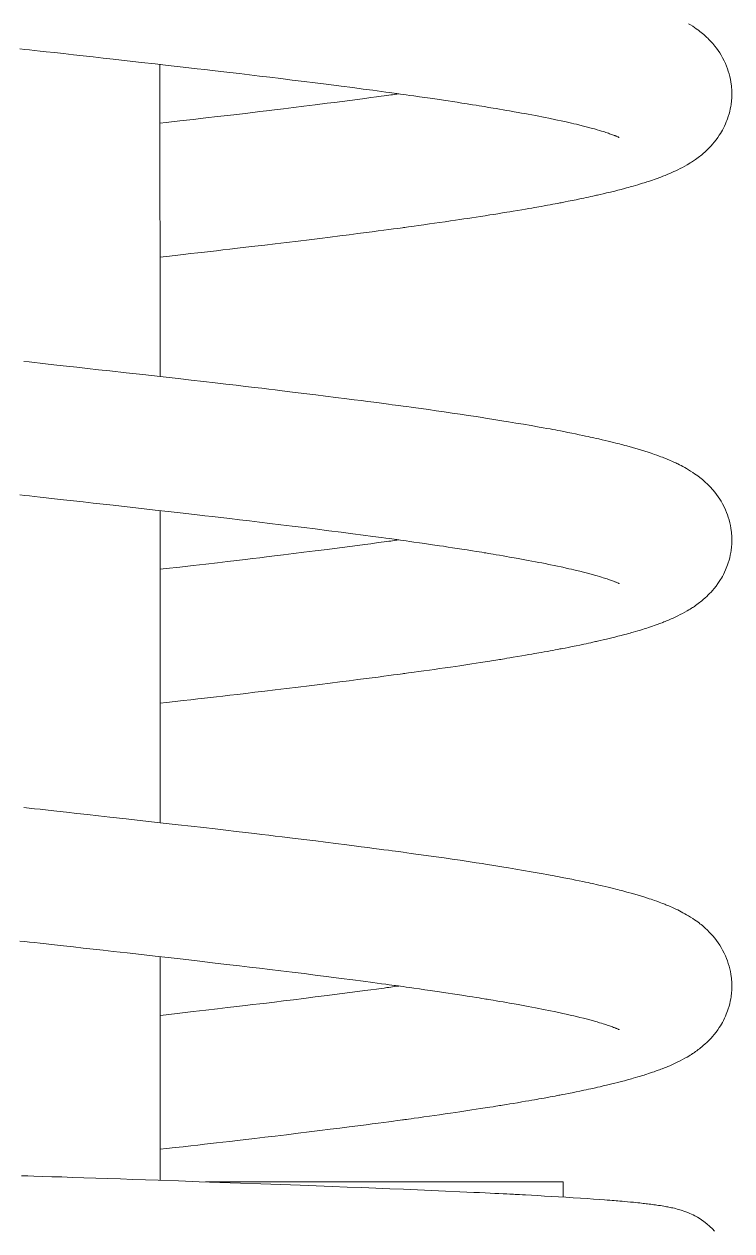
# Model space of a CAD drawing. Extents: x 83.6 to 158.5, y 132.1 to 157.1.
# Drawn here: x 133.045 to 134.139, y 133.632 to 135.497 of the extents above; entities that cross this region are included whole.
import ezdxf

# ---------------------------------------------------------------- set-up
doc = ezdxf.new("R2010")
doc.units = 0
doc.header["$LTSCALE"] = 0.5
doc.header["$MEASUREMENT"] = 0
doc.layers.add('AM_5', color=3, linetype='CONTINUOUS', lineweight=15)

msp = doc.modelspace()

# ---------------------------------------------------------------- linework, layer by layer
at = {"layer": 'AM_5', "color": 0, "ltscale": 0.75}
for q in [(133.32492, 133.70788), (133.87757, 133.68441)]:
    msp.add_line((133.87757, 133.70788), q, dxfattribs=at)
at = {"layer": 'AM_5', "color": 0, "ltscale": 0.75, "flags": 128}
for points in [[(134.07158, 135.49794), (134.07482, 135.49595), (134.07808, 135.49385), (134.08102, 135.49187), (134.08359, 135.49006), (134.08573, 135.4885), (134.08677, 135.48772), (134.08781, 135.48693), (134.08919, 135.48586), (134.09091, 135.48449), (134.09296, 135.48281), (134.09503, 135.48104), (134.0968, 135.47948), (134.09842, 135.478), (134.09976, 135.47674), (134.10126, 135.47529), (134.10307, 135.47349), (134.10516, 135.47133), (134.10901, 135.46706), (134.11217, 135.46325), (134.11481, 135.45983), (134.11734, 135.45631), (134.11979, 135.45265), (134.12191, 135.44921), (134.12427, 135.44508), (134.12661, 135.44055), (134.12863, 135.43621), (134.13036, 135.4321), (134.13182, 135.4282), (134.13307, 135.42452), (134.1343, 135.4204), (134.13541, 135.41609), (134.13635, 135.41179), (134.13705, 135.4079), (134.13758, 135.40432), (134.13789, 135.40166), (134.13813, 135.39915), (134.13834, 135.39628), (134.13849, 135.39278), (134.13854, 135.3887), (134.13843, 135.3846), (134.1383, 135.38208), (134.13814, 135.37996), (134.13798, 135.37819), (134.13783, 135.37678), (134.13765, 135.37528), (134.13734, 135.37298), (134.13685, 135.36994), (134.13612, 135.36613), (134.1352, 135.36204), (134.13422, 135.35836), (134.133, 135.35429), (134.13186, 135.35094), (134.13091, 135.34836), (134.12998, 135.346), (134.12878, 135.34315), (134.12724, 135.33977), (134.12548, 135.33624), (134.12384, 135.33317), (134.12238, 135.3306), (134.12095, 135.32823), (134.11913, 135.32537), (134.11684, 135.32199), (134.11406, 135.3182), (134.11125, 135.31464), (134.10867, 135.31158), (134.10634, 135.30898), (134.1041, 135.30659), (134.10198, 135.30444), (134.0998, 135.30233), (134.09724, 135.29995), (134.0944, 135.29744), (134.09198, 135.29541), (134.09013, 135.29391), (134.08856, 135.29267), (134.08663, 135.2912), (134.0844, 135.28955), (134.08233, 135.28807), (134.08054, 135.28683), (134.07905, 135.28583), (134.07784, 135.28502), (134.07608, 135.28388), (134.07413, 135.28265), (134.07195, 135.28131), (134.06941, 135.2798), (134.06593, 135.27781), (134.06238, 135.27587), (134.05882, 135.27401), (134.05528, 135.27224), (134.05195, 135.27063), (134.04906, 135.26928), (134.04686, 135.26829), (134.04479, 135.26737), (134.04245, 135.26635), (134.0396, 135.26515), (134.03753, 135.2643), (134.03546, 135.26346), (134.03364, 135.26273), (134.03208, 135.26212), (134.0308, 135.26162), (134.02887, 135.26089), (134.02676, 135.2601), (134.0244, 135.25923), (134.02169, 135.25825), (134.01845, 135.25711), (134.01574, 135.25618), (134.01273, 135.25516), (134.00979, 135.25419), (134.00719, 135.25335), (134.00494, 135.25263), (134.00291, 135.25198), (134.00068, 135.25129), (133.99724, 135.25023), (133.99335, 135.24907), (133.98945, 135.24792), (133.98599, 135.24693), (133.98356, 135.24623), (133.98135, 135.24562), (133.97884, 135.24492), (133.9759, 135.24411), (133.9725, 135.2432), (133.96755, 135.24189), (133.96252, 135.24059), (133.95745, 135.2393), (133.95094, 135.23769), (133.94505, 135.23627), (133.9398, 135.23503), (133.93517, 135.23396), (133.93114, 135.23304), (133.9294, 135.23264), (133.9278, 135.23228), (133.92591, 135.23186), (133.92352, 135.23133), (133.9206, 135.23068), (133.91716, 135.22994), (133.91355, 135.22916), (133.90993, 135.22839), (133.90381, 135.2271), (133.8977, 135.22584), (133.8916, 135.22461), (133.88576, 135.22344), (133.88075, 135.22246), (133.87662, 135.22166), (133.87461, 135.22127), (133.8729, 135.22094), (133.87097, 135.22058), (133.8685, 135.22011), (133.86547, 135.21954), (133.86188, 135.21887), (133.85771, 135.2181), (133.85348, 135.21732), (133.84839, 135.2164), (133.84396, 135.2156), (133.84021, 135.21493), (133.83708, 135.21438), (133.8336, 135.21376), (133.82942, 135.21303), (133.82484, 135.21223), (133.8196, 135.21133), (133.81371, 135.21032), (133.80714, 135.20921), (133.80048, 135.20809), (133.7954, 135.20725), (133.79095, 135.20652), (133.78714, 135.20589), (133.78397, 135.20538), (133.78146, 135.20497), (133.77958, 135.20466), (133.77704, 135.20425), (133.77368, 135.20371), (133.76948, 135.20305), (133.76444, 135.20225), (133.75736, 135.20113), (133.75013, 135.20001), (133.74322, 135.19894), (133.73664, 135.19793), (133.73041, 135.19699), (133.72452, 135.1961), (133.71793, 135.19512), (133.71118, 135.19412), (133.70371, 135.19302), (133.69552, 135.19183), (133.68658, 135.19055), (133.67903, 135.18947), (133.671, 135.18834), (133.66249, 135.18714), (133.65439, 135.18602), (133.64739, 135.18506), (133.64283, 135.18443), (133.63892, 135.1839), (133.63566, 135.18346), (133.63305, 135.18311), (133.6311, 135.18285), (133.62936, 135.18261), (133.6258, 135.18213), (133.62126, 135.18152), (133.61572, 135.18078), (133.60864, 135.17984), (133.60051, 135.17877), (133.59186, 135.17763), (133.58279, 135.17644), (133.57326, 135.1752), (133.56046, 135.17355), (133.54692, 135.17181), (133.53262, 135.16999), (133.51754, 135.16809), (133.50169, 135.16611), (133.48504, 135.16404), (133.46811, 135.16196), (133.45001, 135.15976), (133.43286, 135.1577), (133.41667, 135.15576), (133.40148, 135.15396), (133.38731, 135.1523), (133.37441, 135.15079), (133.36252, 135.14941), (133.35167, 135.14816), (133.34185, 135.14703), (133.33282, 135.14599), (133.32348, 135.14492), (133.31336, 135.14376), (133.30245, 135.14251), (133.29074, 135.14118), (133.27823, 135.13975), (133.26491, 135.13824), (133.25475, 135.13709)], [(133.96447, 135.32191), (133.96447, 135.3219), (133.96413, 135.32209), (133.96378, 135.32226), (133.96329, 135.3225), (133.96261, 135.32282), (133.96169, 135.32323), (133.96057, 135.32373), (133.95981, 135.32405), (133.95901, 135.32438), (133.95824, 135.32469), (133.95752, 135.32498), (133.95675, 135.32528), (133.95575, 135.32566), (133.95425, 135.32622), (133.95266, 135.3268), (133.95113, 135.32735), (133.94966, 135.32787), (133.94767, 135.32855), (133.94566, 135.32922), (133.94359, 135.3299), (133.94158, 135.33055), (133.93977, 135.33112), (133.93717, 135.33192), (133.93405, 135.33286), (133.93038, 135.33393), (133.92606, 135.33517), (133.921, 135.33656), (133.91536, 135.33807), (133.90943, 135.3396), (133.90363, 135.34105), (133.89823, 135.34237), (133.89421, 135.34332), (133.89049, 135.34419), (133.88673, 135.34506), (133.88237, 135.34604), (133.87736, 135.34716), (133.86658, 135.34948), (133.85567, 135.35174), (133.84998, 135.35289), (133.84479, 135.35392), (133.84008, 135.35484), (133.83511, 135.3558), (133.82961, 135.35684), (133.82391, 135.35791), (133.8187, 135.35887), (133.81364, 135.3598), (133.80834, 135.36076), (133.80218, 135.36186), (133.79511, 135.36311), (133.79022, 135.36396), (133.78495, 135.36488), (133.77937, 135.36584), (133.77422, 135.36671), (133.76975, 135.36746), (133.76597, 135.36809), (133.7629, 135.36861), (133.76055, 135.369), (133.75841, 135.36935), (133.75564, 135.3698), (133.75217, 135.37037), (133.74801, 135.37105), (133.74313, 135.37184), (133.73772, 135.3727), (133.72927, 135.37404), (133.7213, 135.37529), (133.71384, 135.37644), (133.70692, 135.3775), (133.70024, 135.37852), (133.69285, 135.37963), (133.68647, 135.38058), (133.67958, 135.38159), (133.67217, 135.38268), (133.66422, 135.38383), (133.65574, 135.38504), (133.64688, 135.3863), (133.64079, 135.38716), (133.63538, 135.38791), (133.63064, 135.38857), (133.6266, 135.38913), (133.62325, 135.38959), (133.6206, 135.38995), (133.61866, 135.39022), (133.61685, 135.39046), (133.61329, 135.39095), (133.60885, 135.39155), (133.60353, 135.39227), (133.5973, 135.39311), (133.58375, 135.39493), (133.56885, 135.3969), (133.55253, 135.39905), (133.53477, 135.40135), (133.51553, 135.40382), (133.49477, 135.40645), (133.47736, 135.40863), (133.45923, 135.41087), (133.4416, 135.41303), (133.42468, 135.41509), (133.40849, 135.41704), (133.39306, 135.41888), (133.37743, 135.42072), (133.36272, 135.42245), (133.34896, 135.42405), (133.33614, 135.42554), (133.32426, 135.42691), (133.31235, 135.42828), (133.29955, 135.42975), (133.28587, 135.43132), (133.26741, 135.43344), (133.24753, 135.4357), (133.22621, 135.43813), (133.20412, 135.44063), (133.18221, 135.4431), (133.16668, 135.44484), (133.15128, 135.44657), (133.13599, 135.44828), (133.12083, 135.44997), (133.10587, 135.45163), (133.09183, 135.45319), (133.07893, 135.45461), (133.06959, 135.45565), (133.06097, 135.4566), (133.0531, 135.45746), (133.04589, 135.45826), (133.03825, 135.4591)], [(133.2547, 135.34414), (133.26422, 135.34523), (133.28529, 135.34764), (133.30617, 135.35003), (133.32564, 135.35228), (133.34369, 135.35437), (133.35903, 135.35615), (133.37325, 135.35781), (133.38635, 135.35936), (133.39836, 135.36078), (133.40929, 135.36209), (133.41914, 135.36327), (133.43188, 135.36481), (133.44583, 135.36651), (133.46098, 135.36837), (133.47729, 135.37039), (133.4947, 135.37257), (133.51318, 135.37491), (133.52454, 135.37636), (133.53623, 135.37787), (133.54824, 135.37942), (133.56022, 135.38099), (133.57106, 135.38242), (133.58072, 135.3837), (133.58922, 135.38483), (133.59659, 135.38582), (133.60116, 135.38643), (133.60517, 135.38698), (133.60863, 135.38744), (133.61154, 135.38784), (133.61396, 135.38817), (133.61689, 135.38857), (133.62073, 135.38909), (133.6238, 135.38951)], [(133.04419, 134.97599), (133.0526, 134.97506), (133.06081, 134.97416), (133.06963, 134.97319), (133.08179, 134.97184), (133.09531, 134.97035), (133.11017, 134.9687), (133.12618, 134.96692), (133.14277, 134.96508), (133.15987, 134.96317), (133.17747, 134.9612), (133.20249, 134.95839), (133.22842, 134.95547), (133.25521, 134.95243), (133.28282, 134.9493), (133.30296, 134.947), (133.322, 134.94482), (133.33991, 134.94277), (133.35669, 134.94084), (133.37239, 134.93902), (133.38702, 134.93731), (133.4006, 134.93571), (133.41211, 134.93435), (133.42275, 134.93308), (133.43272, 134.93189), (133.44347, 134.9306), (133.45528, 134.92917), (133.46815, 134.9276), (133.48144, 134.92597), (133.49564, 134.92422), (133.51074, 134.92234), (133.5267, 134.92033), (133.54348, 134.9182), (133.55487, 134.91675), (133.56576, 134.91534), (133.5758, 134.91404), (133.585, 134.91284), (133.59336, 134.91175), (133.60092, 134.91075), (133.60768, 134.90986), (133.61364, 134.90907), (133.61883, 134.90837), (133.62326, 134.90778), (133.62693, 134.90729), (133.63078, 134.90677), (133.63633, 134.90602), (133.64298, 134.90512), (133.65038, 134.9041), (133.65833, 134.90301), (133.66945, 134.90146), (133.68143, 134.89976), (133.69393, 134.89797), (133.7064, 134.89616), (133.71881, 134.89432), (133.73116, 134.89247), (133.74343, 134.8906), (133.75247, 134.8892), (133.76052, 134.88794), (133.76761, 134.88682), (133.77377, 134.88584), (133.77979, 134.88488), (133.78631, 134.88382), (133.79332, 134.88267), (133.80478, 134.88076), (133.81645, 134.87878), (133.82843, 134.87672), (133.84093, 134.87451), (133.84669, 134.87348), (133.8524, 134.87245), (133.85751, 134.87151), (133.86196, 134.87069), (133.86577, 134.86998), (133.8694, 134.86929), (133.87353, 134.86851), (133.87897, 134.86746), (133.88503, 134.86628), (133.89112, 134.86506), (133.89704, 134.86387), (133.9028, 134.86268), (133.9084, 134.86151), (133.91251, 134.86064), (133.91621, 134.85984), (133.91953, 134.85912), (133.92247, 134.85848), (133.92547, 134.85781), (133.92891, 134.85704), (133.93315, 134.85608), (133.93787, 134.85499), (133.94273, 134.85385), (133.9473, 134.85276), (133.9516, 134.85172), (133.95563, 134.85073), (133.95936, 134.84979), (133.96239, 134.84902), (133.96505, 134.84833), (133.96747, 134.84771), (133.97012, 134.84701), (133.97304, 134.84623), (133.9762, 134.84538), (133.98499, 134.84293), (133.99386, 134.84036), (134.00249, 134.83772), (134.01088, 134.83502), (134.0137, 134.83409), (134.01635, 134.83319), (134.01916, 134.83221), (134.02241, 134.83106), (134.02606, 134.82973), (134.02895, 134.82865), (134.03138, 134.82772), (134.03338, 134.82694), (134.03495, 134.82632), (134.03631, 134.82578), (134.03777, 134.82518), (134.03934, 134.82453), (134.04105, 134.82381), (134.04315, 134.82292), (134.04568, 134.82181), (134.04792, 134.82081), (134.05001, 134.81985), (134.05184, 134.81899), (134.05342, 134.81824), (134.05482, 134.81756), (134.05744, 134.81626), (134.0601, 134.8149), (134.06292, 134.81341), (134.06583, 134.81182), (134.06859, 134.81025), (134.07158, 134.80849), (134.07482, 134.80649), (134.07808, 134.80439), (134.08102, 134.80241), (134.08359, 134.8006), (134.08573, 134.79905), (134.08677, 134.79827), (134.08781, 134.79748), (134.08919, 134.79641), (134.09091, 134.79503), (134.09296, 134.79335), (134.09503, 134.79159), (134.0968, 134.79002), (134.09842, 134.78854), (134.09976, 134.78729), (134.10126, 134.78584), (134.10307, 134.78404), (134.10516, 134.78187), (134.10901, 134.7776), (134.11217, 134.7738), (134.11481, 134.77038), (134.11734, 134.76686), (134.11979, 134.76319), (134.12191, 134.75976), (134.12427, 134.75563), (134.12661, 134.75109), (134.12863, 134.74676), (134.13036, 134.74264), (134.13182, 134.73875), (134.13307, 134.73507), (134.1343, 134.73095), (134.13541, 134.72663), (134.13635, 134.72234), (134.13705, 134.71845), (134.13758, 134.71486), (134.13789, 134.71221), (134.13813, 134.70969), (134.13834, 134.70683), (134.13849, 134.70332), (134.13854, 134.69925), (134.13843, 134.69515), (134.1383, 134.69263), (134.13814, 134.69051), (134.13798, 134.68874), (134.13783, 134.68733), (134.13765, 134.68583), (134.13734, 134.68352), (134.13685, 134.68049), (134.13612, 134.67667), (134.1352, 134.67259), (134.13422, 134.66891), (134.133, 134.66484), (134.13186, 134.66149), (134.13091, 134.6589), (134.12998, 134.65655), (134.12878, 134.65369), (134.12724, 134.65032), (134.12548, 134.64679), (134.12384, 134.64372), (134.12238, 134.64115), (134.12095, 134.63878), (134.11913, 134.63592), (134.11684, 134.63254), (134.11406, 134.62875), (134.11125, 134.62519), (134.10867, 134.62212), (134.10634, 134.61952), (134.1041, 134.61714), (134.10198, 134.61499), (134.0998, 134.61287), (134.09724, 134.61049), (134.0944, 134.60798), (134.09198, 134.60595), (134.09013, 134.60445), (134.08856, 134.60322), (134.08663, 134.60175), (134.0844, 134.60009), (134.08233, 134.59862), (134.08054, 134.59738), (134.07905, 134.59637), (134.07784, 134.59556), (134.07608, 134.59442), (134.07413, 134.59319), (134.07195, 134.59186), (134.06941, 134.59034), (134.06593, 134.58836), (134.06238, 134.58642), (134.05882, 134.58456), (134.05528, 134.58278), (134.05195, 134.58118), (134.04906, 134.57983), (134.04686, 134.57884), (134.04479, 134.57791), (134.04245, 134.5769), (134.0396, 134.5757), (134.03753, 134.57484), (134.03546, 134.574), (134.03364, 134.57328), (134.03208, 134.57267), (134.0308, 134.57217), (134.02887, 134.57144), (134.02676, 134.57064), (134.0244, 134.56977), (134.02169, 134.5688), (134.01845, 134.56766), (134.01574, 134.56672), (134.01273, 134.56571), (134.00979, 134.56474), (134.00719, 134.56389), (134.00494, 134.56317), (134.00291, 134.56253), (134.00068, 134.56183), (133.99724, 134.56078), (133.99335, 134.55961), (133.98945, 134.55847), (133.98599, 134.55747), (133.98356, 134.55678), (133.98135, 134.55616), (133.97884, 134.55546), (133.9759, 134.55466), (133.9725, 134.55374), (133.96755, 134.55243), (133.96252, 134.55113), (133.95745, 134.54985), (133.95094, 134.54824), (133.94505, 134.54682), (133.9398, 134.54558), (133.93517, 134.5445), (133.93114, 134.54358), (133.9294, 134.54319), (133.9278, 134.54283), (133.92591, 134.5424), (133.92352, 134.54187), (133.9206, 134.54123), (133.91716, 134.54048), (133.91355, 134.5397), (133.90993, 134.53893), (133.90381, 134.53765), (133.8977, 134.53639), (133.8916, 134.53515), (133.88576, 134.53399), (133.88075, 134.533), (133.87662, 134.5322), (133.87461, 134.53182), (133.8729, 134.53149), (133.87097, 134.53112), (133.8685, 134.53065), (133.86547, 134.53008), (133.86188, 134.52941), (133.85771, 134.52864), (133.85348, 134.52787), (133.84839, 134.52694), (133.84396, 134.52615), (133.84021, 134.52548), (133.83708, 134.52492), (133.8336, 134.52431), (133.82942, 134.52357), (133.82484, 134.52278), (133.8196, 134.52187), (133.81371, 134.52087), (133.80714, 134.51975), (133.80048, 134.51864), (133.7954, 134.51779), (133.79095, 134.51706), (133.78714, 134.51644), (133.78397, 134.51592), (133.78146, 134.51551), (133.77958, 134.51521), (133.77704, 134.5148), (133.77368, 134.51426), (133.76948, 134.51359), (133.76444, 134.51279), (133.75736, 134.51168), (133.75013, 134.51055), (133.74322, 134.50949), (133.73664, 134.50848), (133.73041, 134.50753), (133.72452, 134.50665), (133.71793, 134.50567), (133.71118, 134.50467), (133.70371, 134.50357), (133.69552, 134.50238), (133.68658, 134.50109), (133.67903, 134.50002), (133.671, 134.49888), (133.66249, 134.49769), (133.65439, 134.49657), (133.64739, 134.4956), (133.64283, 134.49498), (133.63892, 134.49445), (133.63566, 134.49401), (133.63305, 134.49365), (133.6311, 134.49339), (133.62936, 134.49316), (133.6258, 134.49268), (133.62126, 134.49207), (133.61572, 134.49133), (133.60864, 134.49039), (133.60051, 134.48931), (133.59186, 134.48817), (133.58279, 134.48699), (133.57326, 134.48575), (133.56046, 134.48409), (133.54692, 134.48235), (133.53262, 134.48054), (133.51754, 134.47863), (133.50169, 134.47665), (133.48504, 134.47459), (133.46811, 134.47251), (133.45001, 134.47031), (133.43286, 134.46824), (133.41667, 134.46631), (133.40148, 134.46451), (133.38731, 134.46284), (133.37441, 134.46134), (133.36252, 134.45996), (133.35167, 134.4587), (133.34185, 134.45757), (133.33282, 134.45654), (133.32348, 134.45547), (133.31336, 134.45431), (133.30245, 134.45306), (133.29074, 134.45172), (133.27823, 134.4503), (133.26491, 134.44878), (133.25491, 134.44765)], [(133.96447, 134.63245), (133.96447, 134.63245), (133.96413, 134.63263), (133.96378, 134.63281), (133.96329, 134.63304), (133.96261, 134.63336), (133.96169, 134.63378), (133.96057, 134.63427), (133.95981, 134.63459), (133.95901, 134.63492), (133.95824, 134.63524), (133.95752, 134.63552), (133.95675, 134.63582), (133.95575, 134.63621), (133.95425, 134.63677), (133.95266, 134.63735), (133.95113, 134.6379), (133.94966, 134.63841), (133.94767, 134.63909), (133.94566, 134.63977), (133.94359, 134.64044), (133.94158, 134.64109), (133.93977, 134.64166), (133.93717, 134.64246), (133.93405, 134.6434), (133.93038, 134.64448), (133.92606, 134.64571), (133.921, 134.64711), (133.91536, 134.64861), (133.90943, 134.65015), (133.90363, 134.6516), (133.89823, 134.65291), (133.89421, 134.65387), (133.89049, 134.65474), (133.88673, 134.6556), (133.88237, 134.65659), (133.87736, 134.6577), (133.86658, 134.66003), (133.85567, 134.66229), (133.84998, 134.66344), (133.84479, 134.66447), (133.84008, 134.66539), (133.83511, 134.66634), (133.82961, 134.66739), (133.82391, 134.66845), (133.8187, 134.66942), (133.81364, 134.67034), (133.80834, 134.6713), (133.80218, 134.67241), (133.79511, 134.67366), (133.79022, 134.67451), (133.78495, 134.67542), (133.77937, 134.67638), (133.77422, 134.67725), (133.76975, 134.67801), (133.76597, 134.67864), (133.7629, 134.67915), (133.76055, 134.67954), (133.75841, 134.67989), (133.75564, 134.68035), (133.75217, 134.68092), (133.74801, 134.68159), (133.74313, 134.68238), (133.73772, 134.68325), (133.72927, 134.68459), (133.7213, 134.68583), (133.71384, 134.68699), (133.70692, 134.68805), (133.70024, 134.68906), (133.69285, 134.69017), (133.68647, 134.69112), (133.67958, 134.69214), (133.67217, 134.69322), (133.66422, 134.69437), (133.65574, 134.69559), (133.64688, 134.69685), (133.64079, 134.6977), (133.63538, 134.69846), (133.63064, 134.69912), (133.6266, 134.69967), (133.62325, 134.70014), (133.6206, 134.7005), (133.61866, 134.70076), (133.61685, 134.70101), (133.61329, 134.7015), (133.60885, 134.7021), (133.60353, 134.70282), (133.5973, 134.70366), (133.58375, 134.70547), (133.56885, 134.70745), (133.55253, 134.70959), (133.53477, 134.7119), (133.51553, 134.71436), (133.49477, 134.71699), (133.47736, 134.71917), (133.45923, 134.72142), (133.4416, 134.72358), (133.42468, 134.72564), (133.40849, 134.72758), (133.39306, 134.72942), (133.37743, 134.73127), (133.36272, 134.73299), (133.34896, 134.7346), (133.33614, 134.73608), (133.32426, 134.73745), (133.31235, 134.73883), (133.29955, 134.7403), (133.28587, 134.74187), (133.26741, 134.74398), (133.24753, 134.74625), (133.22621, 134.74867), (133.20412, 134.75117), (133.18221, 134.75364), (133.16668, 134.75539), (133.15128, 134.75711), (133.13599, 134.75882), (133.12083, 134.76051), (133.10587, 134.76217), (133.09183, 134.76373), (133.07893, 134.76516), (133.06959, 134.76619), (133.06097, 134.76714), (133.0531, 134.76801), (133.04589, 134.7688), (133.03825, 134.76964)], [(133.25486, 134.65471), (133.26422, 134.65577), (133.28529, 134.65818), (133.30617, 134.66058), (133.32564, 134.66282), (133.34369, 134.66491), (133.35903, 134.66669), (133.37325, 134.66836), (133.38635, 134.6699), (133.39836, 134.67133), (133.40929, 134.67263), (133.41914, 134.67382), (133.43188, 134.67535), (133.44583, 134.67705), (133.46098, 134.67892), (133.47729, 134.68094), (133.4947, 134.68312), (133.51318, 134.68546), (133.52454, 134.68691), (133.53623, 134.68841), (133.54824, 134.68997), (133.56022, 134.69153), (133.57106, 134.69296), (133.58072, 134.69424), (133.58922, 134.69538), (133.59659, 134.69636), (133.60116, 134.69698), (133.60517, 134.69752), (133.60863, 134.69799), (133.61154, 134.69839), (133.61396, 134.69871), (133.61689, 134.69911), (133.62073, 134.69964), (133.6238, 134.70006)], [(133.04419, 134.28653), (133.0526, 134.28561), (133.06081, 134.28471), (133.06963, 134.28373), (133.08179, 134.28239), (133.09531, 134.2809), (133.11017, 134.27925), (133.12618, 134.27747), (133.14277, 134.27562), (133.15987, 134.27371), (133.17747, 134.27174), (133.20249, 134.26893), (133.22842, 134.26601), (133.25521, 134.26298), (133.28282, 134.25984), (133.30296, 134.25755), (133.322, 134.25537), (133.33991, 134.25331), (133.35669, 134.25138), (133.37239, 134.24956), (133.38702, 134.24785), (133.4006, 134.24626), (133.41211, 134.2449), (133.42275, 134.24363), (133.43272, 134.24244), (133.44347, 134.24114), (133.45528, 134.23972), (133.46815, 134.23815), (133.48144, 134.23652), (133.49564, 134.23476), (133.51074, 134.23288), (133.5267, 134.23088), (133.54348, 134.22875), (133.55487, 134.22729), (133.56576, 134.22589), (133.5758, 134.22459), (133.585, 134.22339), (133.59336, 134.22229), (133.60092, 134.2213), (133.60768, 134.2204), (133.61364, 134.21961), (133.61883, 134.21892), (133.62326, 134.21833), (133.62693, 134.21783), (133.63078, 134.21732), (133.63633, 134.21657), (133.64298, 134.21566), (133.65038, 134.21465), (133.65833, 134.21355), (133.66945, 134.212), (133.68143, 134.21031), (133.69393, 134.20852), (133.7064, 134.2067), (133.71881, 134.20487), (133.73116, 134.20302), (133.74343, 134.20115), (133.75247, 134.19975), (133.76052, 134.19849), (133.76761, 134.19737), (133.77377, 134.19639), (133.77979, 134.19542), (133.78631, 134.19436), (133.79332, 134.19321), (133.80478, 134.19131), (133.81645, 134.18933), (133.82843, 134.18726), (133.84093, 134.18506), (133.84669, 134.18403), (133.8524, 134.18299), (133.85751, 134.18206), (133.86196, 134.18124), (133.86577, 134.18052), (133.8694, 134.17984), (133.87353, 134.17905), (133.87897, 134.178), (133.88503, 134.17682), (133.89112, 134.17561), (133.89704, 134.17441), (133.9028, 134.17323), (133.9084, 134.17206), (133.91251, 134.17118), (133.91621, 134.17039), (133.91953, 134.16967), (133.92247, 134.16902), (133.92547, 134.16836), (133.92891, 134.16759), (133.93315, 134.16663), (133.93787, 134.16554), (133.94273, 134.1644), (133.9473, 134.16331), (133.9516, 134.16226), (133.95563, 134.16127), (133.95936, 134.16034), (133.96239, 134.15956), (133.96505, 134.15888), (133.96747, 134.15825), (133.97012, 134.15756), (133.97304, 134.15678), (133.9762, 134.15592), (133.98499, 134.15348), (133.99386, 134.1509), (134.00249, 134.14826), (134.01088, 134.14557), (134.0137, 134.14463), (134.01635, 134.14373), (134.01916, 134.14276), (134.02241, 134.14161), (134.02606, 134.14028), (134.02895, 134.1392), (134.03138, 134.13827), (134.03338, 134.13749), (134.03495, 134.13686), (134.03631, 134.13632), (134.03777, 134.13573), (134.03934, 134.13508), (134.04105, 134.13436), (134.04315, 134.13346), (134.04568, 134.13236), (134.04792, 134.13135), (134.05001, 134.1304), (134.05184, 134.12954), (134.05342, 134.12878), (134.05482, 134.12811), (134.05744, 134.12681), (134.0601, 134.12545), (134.06292, 134.12396), (134.06583, 134.12236), (134.06859, 134.1208), (134.07158, 134.11903), (134.07482, 134.11704), (134.07808, 134.11494), (134.08102, 134.11296), (134.08359, 134.11115), (134.08573, 134.10959), (134.08677, 134.10881), (134.08781, 134.10802), (134.08919, 134.10695), (134.09091, 134.10558), (134.09296, 134.1039), (134.09503, 134.10213), (134.0968, 134.10057), (134.09842, 134.09909), (134.09976, 134.09783), (134.10126, 134.09639), (134.10307, 134.09458), (134.10516, 134.09242), (134.10901, 134.08815), (134.11217, 134.08434), (134.11481, 134.08092), (134.11734, 134.0774), (134.11979, 134.07374), (134.12191, 134.0703), (134.12427, 134.06618), (134.12661, 134.06164), (134.12863, 134.0573), (134.13036, 134.05319), (134.13182, 134.04929), (134.13307, 134.04561), (134.1343, 134.0415), (134.13541, 134.03718), (134.13635, 134.03288), (134.13705, 134.02899), (134.13758, 134.02541), (134.13789, 134.02276), (134.13813, 134.02024), (134.13834, 134.01737), (134.13849, 134.01387), (134.13854, 134.00979), (134.13843, 134.0057), (134.1383, 134.00317), (134.13814, 134.00105), (134.13798, 133.99928), (134.13783, 133.99787), (134.13765, 133.99637), (134.13734, 133.99407), (134.13685, 133.99104), (134.13612, 133.98722), (134.1352, 133.98313), (134.13422, 133.97945), (134.133, 133.97538), (134.13186, 133.97203), (134.13091, 133.96945), (134.12998, 133.96709), (134.12878, 133.96424), (134.12724, 133.96086), (134.12548, 133.95733), (134.12384, 133.95427), (134.12238, 133.95169), (134.12095, 133.94932), (134.11913, 133.94646), (134.11684, 133.94308), (134.11406, 133.93929), (134.11125, 133.93573), (134.10867, 133.93267), (134.10634, 133.93007), (134.1041, 133.92769), (134.10198, 133.92553), (134.0998, 133.92342), (134.09724, 133.92104), (134.0944, 133.91853), (134.09198, 133.9165), (134.09013, 133.915), (134.08856, 133.91376), (134.08663, 133.91229), (134.0844, 133.91064), (134.08233, 133.90916), (134.08054, 133.90792), (134.07905, 133.90692), (134.07784, 133.90611), (134.07608, 133.90497), (134.07413, 133.90374), (134.07195, 133.9024), (134.06941, 133.90089), (134.06593, 133.8989), (134.06238, 133.89696), (134.05882, 133.8951), (134.05528, 133.89333), (134.05195, 133.89172), (134.04906, 133.89038), (134.04686, 133.88938), (134.04479, 133.88846), (134.04245, 133.88745), (134.0396, 133.88624), (134.03753, 133.88539), (134.03546, 133.88455), (134.03364, 133.88382), (134.03208, 133.88321), (134.0308, 133.88272), (134.02887, 133.88198), (134.02676, 133.88119), (134.0244, 133.88032), (134.02169, 133.87934), (134.01845, 133.8782), (134.01574, 133.87727), (134.01273, 133.87625), (134.00979, 133.87528), (134.00719, 133.87444), (134.00494, 133.87372), (134.00291, 133.87307), (134.00068, 133.87238), (133.99724, 133.87132), (133.99335, 133.87016), (133.98945, 133.86901), (133.98599, 133.86802), (133.98356, 133.86732), (133.98135, 133.86671), (133.97884, 133.86601), (133.9759, 133.8652), (133.9725, 133.86429), (133.96755, 133.86298), (133.96252, 133.86168), (133.95745, 133.86039), (133.95094, 133.85878), (133.94505, 133.85736), (133.9398, 133.85612), (133.93517, 133.85505), (133.93114, 133.85413), (133.9294, 133.85373), (133.9278, 133.85337), (133.92591, 133.85295), (133.92352, 133.85242), (133.9206, 133.85178), (133.91716, 133.85103), (133.91355, 133.85025), (133.90993, 133.84948), (133.90381, 133.84819), (133.8977, 133.84693), (133.8916, 133.8457), (133.88576, 133.84453), (133.88075, 133.84355), (133.87662, 133.84275), (133.87461, 133.84236), (133.8729, 133.84204), (133.87097, 133.84167), (133.8685, 133.8412), (133.86547, 133.84063), (133.86188, 133.83996), (133.85771, 133.83919), (133.85348, 133.83841), (133.84839, 133.83749), (133.84396, 133.83669), (133.84021, 133.83602), (133.83708, 133.83547), (133.8336, 133.83485), (133.82942, 133.83412), (133.82484, 133.83332), (133.8196, 133.83242), (133.81371, 133.83141), (133.80714, 133.8303), (133.80048, 133.82918), (133.7954, 133.82834), (133.79095, 133.82761), (133.78714, 133.82698), (133.78397, 133.82647), (133.78146, 133.82606), (133.77958, 133.82576), (133.77704, 133.82535), (133.77368, 133.82481), (133.76948, 133.82414), (133.76444, 133.82334), (133.75736, 133.82222), (133.75013, 133.8211), (133.74322, 133.82003), (133.73664, 133.81903), (133.73041, 133.81808), (133.72452, 133.81719), (133.71793, 133.81621), (133.71118, 133.81521), (133.70371, 133.81411), (133.69552, 133.81292), (133.68658, 133.81164), (133.67903, 133.81056), (133.671, 133.80943), (133.66249, 133.80824), (133.65439, 133.80711), (133.64739, 133.80615), (133.64283, 133.80553), (133.63892, 133.80499), (133.63566, 133.80455), (133.63305, 133.8042), (133.6311, 133.80394), (133.62936, 133.8037), (133.6258, 133.80322), (133.62126, 133.80262), (133.61572, 133.80187), (133.60864, 133.80093), (133.60051, 133.79986), (133.59186, 133.79872), (133.58279, 133.79753), (133.57326, 133.79629), (133.56046, 133.79464), (133.54692, 133.7929), (133.53262, 133.79108), (133.51754, 133.78918), (133.50169, 133.7872), (133.48504, 133.78513), (133.46811, 133.78306), (133.45001, 133.78086), (133.43286, 133.77879), (133.41667, 133.77685), (133.40148, 133.77506), (133.38731, 133.77339), (133.37441, 133.77188), (133.36252, 133.7705), (133.35167, 133.76925), (133.34185, 133.76812), (133.33282, 133.76708), (133.32348, 133.76601), (133.31336, 133.76485), (133.30245, 133.76361), (133.29074, 133.76227), (133.27823, 133.76084), (133.26491, 133.75933), (133.25508, 133.75821)], [(133.96447, 133.943), (133.96447, 133.94299), (133.96413, 133.94318), (133.96378, 133.94335), (133.96329, 133.94359), (133.96261, 133.94391), (133.96169, 133.94433), (133.96057, 133.94482), (133.95981, 133.94514), (133.95901, 133.94547), (133.95824, 133.94578), (133.95752, 133.94607), (133.95675, 133.94637), (133.95575, 133.94675), (133.95425, 133.94731), (133.95266, 133.9479), (133.95113, 133.94844), (133.94966, 133.94896), (133.94767, 133.94964), (133.94566, 133.95031), (133.94359, 133.95099), (133.94158, 133.95164), (133.93977, 133.95221), (133.93717, 133.95301), (133.93405, 133.95395), (133.93038, 133.95503), (133.92606, 133.95626), (133.921, 133.95765), (133.91536, 133.95916), (133.90943, 133.96069), (133.90363, 133.96214), (133.89823, 133.96346), (133.89421, 133.96441), (133.89049, 133.96528), (133.88673, 133.96615), (133.88237, 133.96714), (133.87736, 133.96825), (133.86658, 133.97057), (133.85567, 133.97283), (133.84998, 133.97398), (133.84479, 133.97501), (133.84008, 133.97593), (133.83511, 133.97689), (133.82961, 133.97793), (133.82391, 133.979), (133.8187, 133.97996), (133.81364, 133.98089), (133.80834, 133.98185), (133.80218, 133.98295), (133.79511, 133.9842), (133.79022, 133.98506), (133.78495, 133.98597), (133.77937, 133.98693), (133.77422, 133.9878), (133.76975, 133.98855), (133.76597, 133.98919), (133.7629, 133.9897), (133.76055, 133.99009), (133.75841, 133.99044), (133.75564, 133.9909), (133.75217, 133.99146), (133.74801, 133.99214), (133.74313, 133.99293), (133.73772, 133.99379), (133.72927, 133.99513), (133.7213, 133.99638), (133.71384, 133.99753), (133.70692, 133.99859), (133.70024, 133.99961), (133.69285, 134.00072), (133.68647, 134.00167), (133.67958, 134.00269), (133.67217, 134.00377), (133.66422, 134.00492), (133.65574, 134.00614), (133.64688, 134.00739), (133.64079, 134.00825), (133.63538, 134.009), (133.63064, 134.00966), (133.6266, 134.01022), (133.62325, 134.01068), (133.6206, 134.01104), (133.61866, 134.01131), (133.61685, 134.01156), (133.61329, 134.01204), (133.60885, 134.01264), (133.60353, 134.01336), (133.5973, 134.0142), (133.58375, 134.01602), (133.56885, 134.018), (133.55253, 134.02014), (133.53477, 134.02244), (133.51553, 134.02491), (133.49477, 134.02754), (133.47736, 134.02972), (133.45923, 134.03196), (133.4416, 134.03413), (133.42468, 134.03618), (133.40849, 134.03813), (133.39306, 134.03997), (133.37743, 134.04182), (133.36272, 134.04354), (133.34896, 134.04514), (133.33614, 134.04663), (133.32426, 134.048), (133.31235, 134.04937), (133.29955, 134.05084), (133.28587, 134.05241), (133.26741, 134.05453), (133.24753, 134.05679), (133.22621, 134.05922), (133.20412, 134.06172), (133.18221, 134.06419), (133.16668, 134.06593), (133.15128, 134.06766), (133.13599, 134.06937), (133.12083, 134.07106), (133.10587, 134.07272), (133.09183, 134.07428), (133.07893, 134.07571), (133.06959, 134.07674), (133.06097, 134.07769), (133.0531, 134.07855), (133.04589, 134.07935), (133.03825, 134.08019)], [(133.25503, 133.96527), (133.26422, 133.96632), (133.28529, 133.96873), (133.30617, 133.97113), (133.32564, 133.97337), (133.34369, 133.97546), (133.35903, 133.97724), (133.37325, 133.9789), (133.38635, 133.98045), (133.39836, 133.98187), (133.40929, 133.98318), (133.41914, 133.98436), (133.43188, 133.9859), (133.44583, 133.9876), (133.46098, 133.98946), (133.47729, 133.99148), (133.4947, 133.99366), (133.51318, 133.996), (133.52454, 133.99745), (133.53623, 133.99896), (133.54824, 134.00051), (133.56022, 134.00208), (133.57106, 134.00351), (133.58072, 134.00479), (133.58922, 134.00592), (133.59659, 134.00691), (133.60116, 134.00752), (133.60517, 134.00807), (133.60863, 134.00854), (133.61154, 134.00893), (133.61396, 134.00926), (133.61689, 134.00966), (133.62073, 134.01018), (133.6238, 134.0106)], [(133.04088, 133.71751), (133.05028, 133.7172), (133.05989, 133.71688), (133.07372, 133.71643), (133.08783, 133.71596), (133.10305, 133.71546), (133.11943, 133.71492), (133.13694, 133.71433), (133.15559, 133.7137), (133.1742, 133.71308), (133.19347, 133.71242), (133.21284, 133.71176), (133.23229, 133.7111), (133.2518, 133.71043), (133.28359, 133.70933), (133.31545, 133.70821), (133.34732, 133.70709), (133.37916, 133.70595), (133.41081, 133.70482), (133.44159, 133.7037), (133.47128, 133.70261), (133.49635, 133.70169), (133.52058, 133.70079), (133.54397, 133.69991), (133.5666, 133.69905), (133.58854, 133.69819), (133.60981, 133.69734), (133.63109, 133.69647), (133.65262, 133.69557), (133.67434, 133.69464), (133.69619, 133.69368), (133.71809, 133.69269), (133.73998, 133.69167), (133.74871, 133.69126), (133.75731, 133.69085), (133.76517, 133.69046), (133.77223, 133.69012), (133.77852, 133.68981), (133.78531, 133.68946), (133.79097, 133.68918), (133.7955, 133.68895), (133.79895, 133.68877), (133.80096, 133.68867), (133.80354, 133.68853), (133.80672, 133.68837), (133.81049, 133.68817), (133.81484, 133.68794), (133.81963, 133.68768), (133.82905, 133.68718), (133.83893, 133.68664), (133.84922, 133.68606), (133.85988, 133.68545), (133.87086, 133.68481), (133.88209, 133.68414), (133.89313, 133.68346), (133.90441, 133.68274), (133.91484, 133.68206), (133.92451, 133.6814), (133.93345, 133.68076), (133.9417, 133.68015), (133.94595, 133.67983), (133.94985, 133.67952), (133.95341, 133.67924), (133.95664, 133.67898), (133.95966, 133.67873), (133.9624, 133.6785), (133.96556, 133.67823), (133.96914, 133.67792), (133.97309, 133.67757), (133.9774, 133.67718), (133.98212, 133.67673), (133.98635, 133.67632), (133.99013, 133.67594), (133.99347, 133.67559), (133.99641, 133.67528), (133.99896, 133.675), (134.00123, 133.67475), (134.00351, 133.67449), (134.00594, 133.6742), (134.0084, 133.67391), (134.01088, 133.6736), (134.01335, 133.67329), (134.01575, 133.67298), (134.01808, 133.67266), (134.02055, 133.67232), (134.0228, 133.672), (134.02531, 133.67163), (134.02805, 133.67121), (134.03086, 133.67075), (134.03338, 133.67033), (134.0356, 133.66994), (134.03757, 133.66958), (134.03955, 133.66921), (134.04135, 133.66885), (134.04325, 133.66846), (134.04524, 133.66804), (134.04733, 133.66757), (134.04963, 133.66703), (134.05164, 133.66653), (134.05383, 133.66597), (134.0561, 133.66535), (134.05819, 133.66474), (134.06009, 133.66417), (134.06193, 133.66358), (134.06444, 133.66273), (134.06746, 133.66165), (134.07064, 133.6604), (134.07357, 133.65917), (134.07626, 133.65796), (134.07874, 133.65677), (134.08132, 133.65545), (134.08325, 133.65441), (134.0853, 133.65325), (134.08797, 133.65165), (134.09139, 133.64946), (134.09543, 133.64662), (134.09996, 133.6431), (134.10448, 133.63916), (134.10844, 133.63533), (134.1119, 133.63163)]]:
    msp.add_lwpolyline(points, dxfattribs=at)
at = {"layer": 'AM_5', "color": 0, "ltscale": 0.75}
for points in [[(133.25468, 135.43489), (133.25479, 134.95248)], [(133.25484, 134.74541), (133.25496, 134.26301)], [(133.25501, 134.05594), (133.25509, 133.71031)]]:
    msp.add_lwpolyline(points, dxfattribs=at)

doc.saveas('drawing.dxf')
